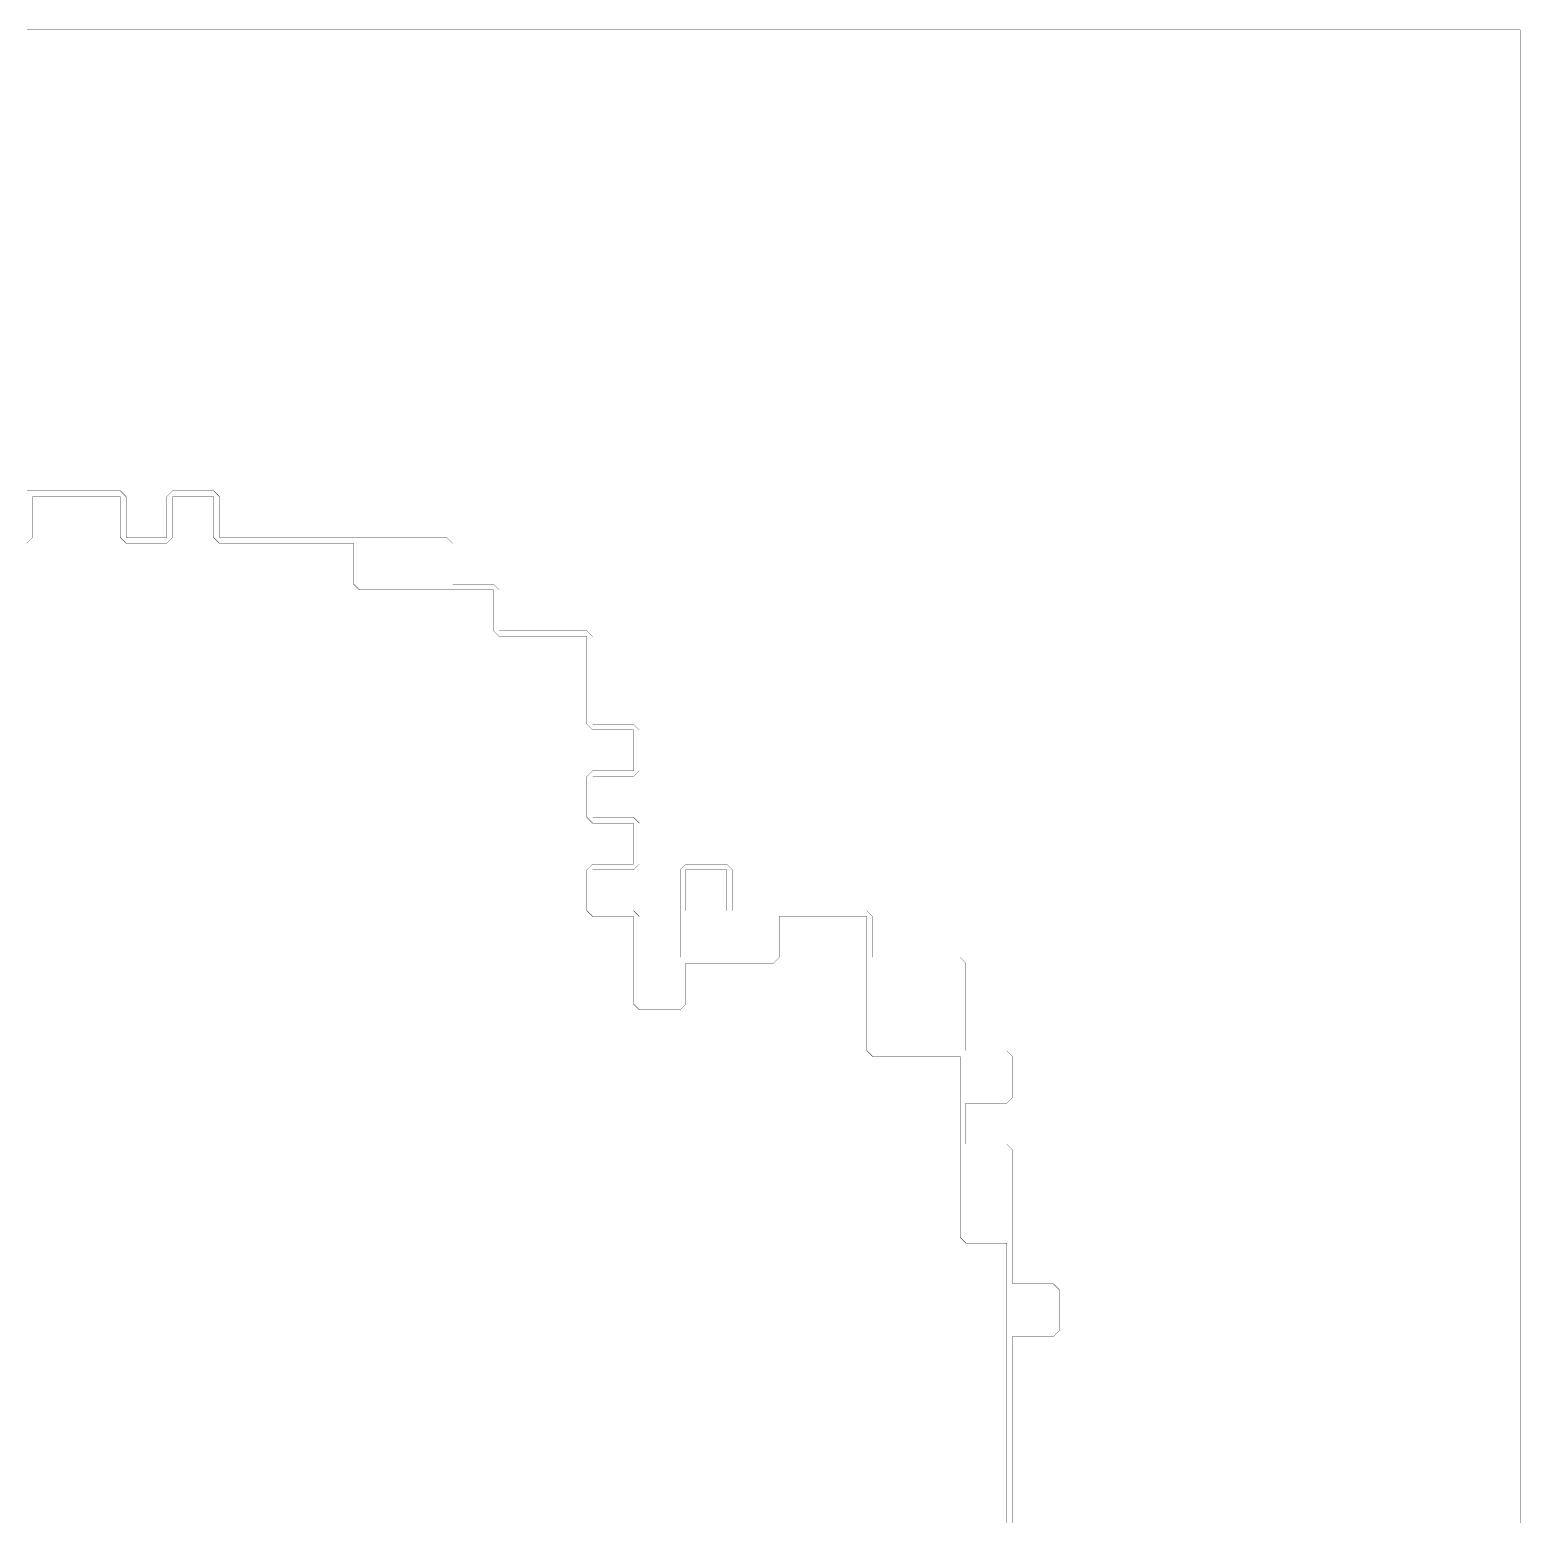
# Model space of a CAD drawing. Header units: metres. Extents: x 0 to 4990, y -4990 to 0.
# Drawn here: x 2495 to 4990, y -2495 to 0 of the extents above; entities that cross this region are included whole.
import ezdxf

# ---------------------------------------------------------------- set-up
doc = ezdxf.new("R2010")
doc.units = ezdxf.units.M
doc.layers.add('conductor', color=1, linetype='Continuous')
doc.layers.add('substrate', color=5, linetype='Continuous')

msp = doc.modelspace()

# ---------------------------------------------------------------- linework, layer by layer
at = {"layer": 'conductor', "const_width": 0.5}
msp.add_lwpolyline([(4130.859375, -2500), (4130.859375, -2490.234375), (4130.859375, -2480.46875), (4130.859375, -2470.703125), (4130.859375, -2460.9375), (4130.859375, -2451.171875), (4130.859375, -2441.40625), (4130.859375, -2431.640625), (4130.859375, -2421.875), (4130.859375, -2412.109375), (4130.859375, -2402.34375), (4130.859375, -2392.578125), (4130.859375, -2382.8125), (4130.859375, -2373.046875), (4130.859375, -2363.28125), (4130.859375, -2353.515625), (4130.859375, -2343.75), (4130.859375, -2333.984375), (4130.859375, -2324.21875), (4130.859375, -2314.453125), (4130.859375, -2304.6875), (4130.859375, -2294.921875), (4130.859375, -2285.15625), (4130.859375, -2275.390625), (4130.859375, -2265.625), (4130.859375, -2255.859375), (4130.859375, -2246.09375), (4130.859375, -2236.328125), (4130.859375, -2226.5625), (4130.859375, -2216.796875), (4130.859375, -2207.03125), (4130.859375, -2197.265625), (4130.859375, -2187.5), (4130.859375, -2177.734375), (4130.859375, -2167.96875), (4130.859375, -2158.203125), (4130.859375, -2148.4375), (4130.859375, -2138.671875), (4130.859375, -2128.90625), (4130.859375, -2119.140625), (4130.859375, -2109.375), (4130.859375, -2099.609375), (4130.859375, -2089.84375), (4130.859375, -2080.078125), (4130.859375, -2070.3125), (4130.859375, -2060.546875), (4130.859375, -2050.78125), (4130.859375, -2041.015625), (4130.859375, -2031.25), (4121.09375, -2031.25), (4111.328125, -2031.25), (4101.5625, -2031.25), (4091.796875, -2031.25), (4082.03125, -2031.25), (4072.265625, -2031.25), (4062.5, -2031.25), (4052.734375, -2021.484375), (4052.734375, -2011.71875), (4052.734375, -2001.953125), (4052.734375, -1992.1875), (4052.734375, -1982.421875), (4052.734375, -1972.65625), (4052.734375, -1962.890625), (4052.734375, -1953.125), (4052.734375, -1943.359375), (4052.734375, -1933.59375), (4052.734375, -1923.828125), (4052.734375, -1914.0625), (4052.734375, -1904.296875), (4052.734375, -1894.53125), (4052.734375, -1884.765625), (4052.734375, -1875), (4052.734375, -1865.234375), (4052.734375, -1855.46875), (4052.734375, -1845.703125), (4052.734375, -1835.9375), (4052.734375, -1826.171875), (4052.734375, -1816.40625), (4052.734375, -1806.640625), (4052.734375, -1796.875), (4052.734375, -1787.109375), (4052.734375, -1777.34375), (4052.734375, -1767.578125), (4052.734375, -1757.8125), (4052.734375, -1748.046875), (4052.734375, -1738.28125), (4052.734375, -1728.515625), (4052.734375, -1718.75), (4042.96875, -1718.75), (4033.203125, -1718.75), (4023.4375, -1718.75), (4013.671875, -1718.75), (4003.90625, -1718.75), (3994.140625, -1718.75), (3984.375, -1718.75), (3974.609375, -1718.75), (3964.84375, -1718.75), (3955.078125, -1718.75), (3945.3125, -1718.75), (3935.546875, -1718.75), (3925.78125, -1718.75), (3916.015625, -1718.75), (3906.25, -1718.75), (3896.484375, -1708.984375), (3896.484375, -1699.21875), (3896.484375, -1689.453125), (3896.484375, -1679.6875), (3896.484375, -1669.921875), (3896.484375, -1660.15625), (3896.484375, -1650.390625), (3896.484375, -1640.625), (3896.484375, -1630.859375), (3896.484375, -1621.09375), (3896.484375, -1611.328125), (3896.484375, -1601.5625), (3896.484375, -1591.796875), (3896.484375, -1582.03125), (3896.484375, -1572.265625), (3896.484375, -1562.5), (3896.484375, -1552.734375), (3896.484375, -1542.96875), (3896.484375, -1533.203125), (3896.484375, -1523.4375), (3896.484375, -1513.671875), (3896.484375, -1503.90625), (3896.484375, -1494.140625), (3896.484375, -1484.375), (3886.71875, -1484.375), (3876.953125, -1484.375), (3867.1875, -1484.375), (3857.421875, -1484.375), (3847.65625, -1484.375), (3837.890625, -1484.375), (3828.125, -1484.375), (3818.359375, -1484.375), (3808.59375, -1484.375), (3798.828125, -1484.375), (3789.0625, -1484.375), (3779.296875, -1484.375), (3769.53125, -1484.375), (3759.765625, -1484.375), (3750, -1484.375), (3750, -1494.140625), (3750, -1503.90625), (3750, -1513.671875), (3750, -1523.4375), (3750, -1533.203125), (3750, -1542.96875), (3750, -1552.734375), (3740.234375, -1562.5), (3730.46875, -1562.5), (3720.703125, -1562.5), (3710.9375, -1562.5), (3701.171875, -1562.5), (3691.40625, -1562.5), (3681.640625, -1562.5), (3671.875, -1562.5), (3662.109375, -1562.5), (3652.34375, -1562.5), (3642.578125, -1562.5), (3632.8125, -1562.5), (3623.046875, -1562.5), (3613.28125, -1562.5), (3603.515625, -1562.5), (3593.75, -1562.5), (3593.75, -1572.265625), (3593.75, -1582.03125), (3593.75, -1591.796875), (3593.75, -1601.5625), (3593.75, -1611.328125), (3593.75, -1621.09375), (3593.75, -1630.859375), (3583.984375, -1640.625), (3574.21875, -1640.625), (3564.453125, -1640.625), (3554.6875, -1640.625), (3544.921875, -1640.625), (3535.15625, -1640.625), (3525.390625, -1640.625), (3515.625, -1640.625), (3505.859375, -1630.859375), (3505.859375, -1621.09375), (3505.859375, -1611.328125), (3505.859375, -1601.5625), (3505.859375, -1591.796875), (3505.859375, -1582.03125), (3505.859375, -1572.265625), (3505.859375, -1562.5), (3505.859375, -1552.734375), (3505.859375, -1542.96875), (3505.859375, -1533.203125), (3505.859375, -1523.4375), (3505.859375, -1513.671875), (3505.859375, -1503.90625), (3505.859375, -1494.140625), (3505.859375, -1484.375), (3496.09375, -1484.375), (3486.328125, -1484.375), (3476.5625, -1484.375), (3466.796875, -1484.375), (3457.03125, -1484.375), (3447.265625, -1484.375), (3437.5, -1484.375), (3427.734375, -1474.609375), (3427.734375, -1464.84375), (3427.734375, -1455.078125), (3427.734375, -1445.3125), (3427.734375, -1435.546875), (3427.734375, -1425.78125), (3427.734375, -1416.015625), (3427.734375, -1406.25), (3437.5, -1396.484375), (3447.265625, -1396.484375), (3457.03125, -1396.484375), (3466.796875, -1396.484375), (3476.5625, -1396.484375), (3486.328125, -1396.484375), (3496.09375, -1396.484375), (3505.859375, -1396.484375), (3505.859375, -1386.71875), (3505.859375, -1376.953125), (3505.859375, -1367.1875), (3505.859375, -1357.421875), (3505.859375, -1347.65625), (3505.859375, -1337.890625), (3505.859375, -1328.125), (3496.09375, -1328.125), (3486.328125, -1328.125), (3476.5625, -1328.125), (3466.796875, -1328.125), (3457.03125, -1328.125), (3447.265625, -1328.125), (3437.5, -1328.125), (3427.734375, -1318.359375), (3427.734375, -1308.59375), (3427.734375, -1298.828125), (3427.734375, -1289.0625), (3427.734375, -1279.296875), (3427.734375, -1269.53125), (3427.734375, -1259.765625), (3427.734375, -1250), (3437.5, -1240.234375), (3447.265625, -1240.234375), (3457.03125, -1240.234375), (3466.796875, -1240.234375), (3476.5625, -1240.234375), (3486.328125, -1240.234375), (3496.09375, -1240.234375), (3505.859375, -1240.234375), (3505.859375, -1230.46875), (3505.859375, -1220.703125), (3505.859375, -1210.9375), (3505.859375, -1201.171875), (3505.859375, -1191.40625), (3505.859375, -1181.640625), (3505.859375, -1171.875), (3496.09375, -1171.875), (3486.328125, -1171.875), (3476.5625, -1171.875), (3466.796875, -1171.875), (3457.03125, -1171.875), (3447.265625, -1171.875), (3437.5, -1171.875), (3427.734375, -1162.109375), (3427.734375, -1152.34375), (3427.734375, -1142.578125), (3427.734375, -1132.8125), (3427.734375, -1123.046875), (3427.734375, -1113.28125), (3427.734375, -1103.515625), (3427.734375, -1093.75), (3427.734375, -1083.984375), (3427.734375, -1074.21875), (3427.734375, -1064.453125), (3427.734375, -1054.6875), (3427.734375, -1044.921875), (3427.734375, -1035.15625), (3427.734375, -1025.390625), (3427.734375, -1015.625), (3417.96875, -1015.625), (3408.203125, -1015.625), (3398.4375, -1015.625), (3388.671875, -1015.625), (3378.90625, -1015.625), (3369.140625, -1015.625), (3359.375, -1015.625), (3349.609375, -1015.625), (3339.84375, -1015.625), (3330.078125, -1015.625), (3320.3125, -1015.625), (3310.546875, -1015.625), (3300.78125, -1015.625), (3291.015625, -1015.625), (3281.25, -1015.625), (3271.484375, -1005.859375), (3271.484375, -996.09375), (3271.484375, -986.328125), (3271.484375, -976.5625), (3271.484375, -966.796875), (3271.484375, -957.03125), (3271.484375, -947.265625), (3271.484375, -937.5), (3261.71875, -937.5), (3251.953125, -937.5), (3242.1875, -937.5), (3232.421875, -937.5), (3222.65625, -937.5), (3212.890625, -937.5), (3203.125, -937.5), (3193.359375, -937.5), (3183.59375, -937.5), (3173.828125, -937.5), (3164.0625, -937.5), (3154.296875, -937.5), (3144.53125, -937.5), (3134.765625, -937.5), (3125, -937.5), (3115.234375, -937.5), (3105.46875, -937.5), (3095.703125, -937.5), (3085.9375, -937.5), (3076.171875, -937.5), (3066.40625, -937.5), (3056.640625, -937.5), (3046.875, -937.5), (3037.109375, -927.734375), (3037.109375, -917.96875), (3037.109375, -908.203125), (3037.109375, -898.4375), (3037.109375, -888.671875), (3037.109375, -878.90625), (3037.109375, -869.140625), (3037.109375, -859.375), (3027.34375, -859.375), (3017.578125, -859.375), (3007.8125, -859.375), (2998.046875, -859.375), (2988.28125, -859.375), (2978.515625, -859.375), (2968.75, -859.375), (2958.984375, -859.375), (2949.21875, -859.375), (2939.453125, -859.375), (2929.6875, -859.375), (2919.921875, -859.375), (2910.15625, -859.375), (2900.390625, -859.375), (2890.625, -859.375), (2880.859375, -859.375), (2871.09375, -859.375), (2861.328125, -859.375), (2851.5625, -859.375), (2841.796875, -859.375), (2832.03125, -859.375), (2822.265625, -859.375), (2812.5, -859.375), (2802.734375, -849.609375), (2802.734375, -839.84375), (2802.734375, -830.078125), (2802.734375, -820.3125), (2802.734375, -810.546875), (2802.734375, -800.78125), (2802.734375, -791.015625), (2802.734375, -781.25), (2792.96875, -781.25), (2783.203125, -781.25), (2773.4375, -781.25), (2763.671875, -781.25), (2753.90625, -781.25), (2744.140625, -781.25), (2734.375, -781.25), (2734.375, -791.015625), (2734.375, -800.78125), (2734.375, -810.546875), (2734.375, -820.3125), (2734.375, -830.078125), (2734.375, -839.84375), (2734.375, -849.609375), (2724.609375, -859.375), (2714.84375, -859.375), (2705.078125, -859.375), (2695.3125, -859.375), (2685.546875, -859.375), (2675.78125, -859.375), (2666.015625, -859.375), (2656.25, -859.375), (2646.484375, -849.609375), (2646.484375, -839.84375), (2646.484375, -830.078125), (2646.484375, -820.3125), (2646.484375, -810.546875), (2646.484375, -800.78125), (2646.484375, -791.015625), (2646.484375, -781.25), (2636.71875, -781.25), (2626.953125, -781.25), (2617.1875, -781.25), (2607.421875, -781.25), (2597.65625, -781.25), (2587.890625, -781.25), (2578.125, -781.25), (2568.359375, -781.25), (2558.59375, -781.25), (2548.828125, -781.25), (2539.0625, -781.25), (2529.296875, -781.25), (2519.53125, -781.25), (2509.765625, -781.25), (2500, -781.25), (2500, -791.015625), (2500, -800.78125), (2500, -810.546875), (2500, -820.3125), (2500, -830.078125), (2500, -839.84375), (2500, -849.609375), (2490.234375, -859.375)], dxfattribs=at)
msp.add_lwpolyline([(3593.75, -1406.25), (3593.75, -1416.015625), (3593.75, -1425.78125), (3593.75, -1435.546875), (3593.75, -1445.3125), (3593.75, -1455.078125), (3593.75, -1464.84375), (3593.75, -1474.609375), (3603.515625, -1474.609375), (3613.28125, -1474.609375), (3623.046875, -1474.609375), (3632.8125, -1474.609375), (3642.578125, -1474.609375), (3652.34375, -1474.609375), (3662.109375, -1474.609375), (3662.109375, -1464.84375), (3662.109375, -1455.078125), (3662.109375, -1445.3125), (3662.109375, -1435.546875), (3662.109375, -1425.78125), (3662.109375, -1416.015625), (3662.109375, -1406.25), (3652.34375, -1406.25), (3642.578125, -1406.25), (3632.8125, -1406.25), (3623.046875, -1406.25), (3613.28125, -1406.25), (3603.515625, -1406.25)], close=True, dxfattribs=at)
at = {"layer": 'substrate', "const_width": 0.5}
for points in [[(4990.234375, -2500), (4990.234375, -2490.234375), (4990.234375, -2480.46875), (4990.234375, -2470.703125), (4990.234375, -2460.9375), (4990.234375, -2451.171875), (4990.234375, -2441.40625), (4990.234375, -2431.640625), (4990.234375, -2421.875), (4990.234375, -2412.109375), (4990.234375, -2402.34375), (4990.234375, -2392.578125), (4990.234375, -2382.8125), (4990.234375, -2373.046875), (4990.234375, -2363.28125), (4990.234375, -2353.515625), (4990.234375, -2343.75), (4990.234375, -2333.984375), (4990.234375, -2324.21875), (4990.234375, -2314.453125), (4990.234375, -2304.6875), (4990.234375, -2294.921875), (4990.234375, -2285.15625), (4990.234375, -2275.390625), (4990.234375, -2265.625), (4990.234375, -2255.859375), (4990.234375, -2246.09375), (4990.234375, -2236.328125), (4990.234375, -2226.5625), (4990.234375, -2216.796875), (4990.234375, -2207.03125), (4990.234375, -2197.265625), (4990.234375, -2187.5), (4990.234375, -2177.734375), (4990.234375, -2167.96875), (4990.234375, -2158.203125), (4990.234375, -2148.4375), (4990.234375, -2138.671875), (4990.234375, -2128.90625), (4990.234375, -2119.140625), (4990.234375, -2109.375), (4990.234375, -2099.609375), (4990.234375, -2089.84375), (4990.234375, -2080.078125), (4990.234375, -2070.3125), (4990.234375, -2060.546875), (4990.234375, -2050.78125), (4990.234375, -2041.015625), (4990.234375, -2031.25), (4990.234375, -2021.484375), (4990.234375, -2011.71875), (4990.234375, -2001.953125), (4990.234375, -1992.1875), (4990.234375, -1982.421875), (4990.234375, -1972.65625), (4990.234375, -1962.890625), (4990.234375, -1953.125), (4990.234375, -1943.359375), (4990.234375, -1933.59375), (4990.234375, -1923.828125), (4990.234375, -1914.0625), (4990.234375, -1904.296875), (4990.234375, -1894.53125), (4990.234375, -1884.765625), (4990.234375, -1875), (4990.234375, -1865.234375), (4990.234375, -1855.46875), (4990.234375, -1845.703125), (4990.234375, -1835.9375), (4990.234375, -1826.171875), (4990.234375, -1816.40625), (4990.234375, -1806.640625), (4990.234375, -1796.875), (4990.234375, -1787.109375), (4990.234375, -1777.34375), (4990.234375, -1767.578125), (4990.234375, -1757.8125), (4990.234375, -1748.046875), (4990.234375, -1738.28125), (4990.234375, -1728.515625), (4990.234375, -1718.75), (4990.234375, -1708.984375), (4990.234375, -1699.21875), (4990.234375, -1689.453125), (4990.234375, -1679.6875), (4990.234375, -1669.921875), (4990.234375, -1660.15625), (4990.234375, -1650.390625), (4990.234375, -1640.625), (4990.234375, -1630.859375), (4990.234375, -1621.09375), (4990.234375, -1611.328125), (4990.234375, -1601.5625), (4990.234375, -1591.796875), (4990.234375, -1582.03125), (4990.234375, -1572.265625), (4990.234375, -1562.5), (4990.234375, -1552.734375), (4990.234375, -1542.96875), (4990.234375, -1533.203125), (4990.234375, -1523.4375), (4990.234375, -1513.671875), (4990.234375, -1503.90625), (4990.234375, -1494.140625), (4990.234375, -1484.375), (4990.234375, -1474.609375), (4990.234375, -1464.84375), (4990.234375, -1455.078125), (4990.234375, -1445.3125), (4990.234375, -1435.546875), (4990.234375, -1425.78125), (4990.234375, -1416.015625), (4990.234375, -1406.25), (4990.234375, -1396.484375), (4990.234375, -1386.71875), (4990.234375, -1376.953125), (4990.234375, -1367.1875), (4990.234375, -1357.421875), (4990.234375, -1347.65625), (4990.234375, -1337.890625), (4990.234375, -1328.125), (4990.234375, -1318.359375), (4990.234375, -1308.59375), (4990.234375, -1298.828125), (4990.234375, -1289.0625), (4990.234375, -1279.296875), (4990.234375, -1269.53125), (4990.234375, -1259.765625), (4990.234375, -1250), (4990.234375, -1240.234375), (4990.234375, -1230.46875), (4990.234375, -1220.703125), (4990.234375, -1210.9375), (4990.234375, -1201.171875), (4990.234375, -1191.40625), (4990.234375, -1181.640625), (4990.234375, -1171.875), (4990.234375, -1162.109375), (4990.234375, -1152.34375), (4990.234375, -1142.578125), (4990.234375, -1132.8125), (4990.234375, -1123.046875), (4990.234375, -1113.28125), (4990.234375, -1103.515625), (4990.234375, -1093.75), (4990.234375, -1083.984375), (4990.234375, -1074.21875), (4990.234375, -1064.453125), (4990.234375, -1054.6875), (4990.234375, -1044.921875), (4990.234375, -1035.15625), (4990.234375, -1025.390625), (4990.234375, -1015.625), (4990.234375, -1005.859375), (4990.234375, -996.09375), (4990.234375, -986.328125), (4990.234375, -976.5625), (4990.234375, -966.796875), (4990.234375, -957.03125), (4990.234375, -947.265625), (4990.234375, -937.5), (4990.234375, -927.734375), (4990.234375, -917.96875), (4990.234375, -908.203125), (4990.234375, -898.4375), (4990.234375, -888.671875), (4990.234375, -878.90625), (4990.234375, -869.140625), (4990.234375, -859.375), (4990.234375, -849.609375), (4990.234375, -839.84375), (4990.234375, -830.078125), (4990.234375, -820.3125), (4990.234375, -810.546875), (4990.234375, -800.78125), (4990.234375, -791.015625), (4990.234375, -781.25), (4990.234375, -771.484375), (4990.234375, -761.71875), (4990.234375, -751.953125), (4990.234375, -742.1875), (4990.234375, -732.421875), (4990.234375, -722.65625), (4990.234375, -712.890625), (4990.234375, -703.125), (4990.234375, -693.359375), (4990.234375, -683.59375), (4990.234375, -673.828125), (4990.234375, -664.0625), (4990.234375, -654.296875), (4990.234375, -644.53125), (4990.234375, -634.765625), (4990.234375, -625), (4990.234375, -615.234375), (4990.234375, -605.46875), (4990.234375, -595.703125), (4990.234375, -585.9375), (4990.234375, -576.171875), (4990.234375, -566.40625), (4990.234375, -556.640625), (4990.234375, -546.875), (4990.234375, -537.109375), (4990.234375, -527.34375), (4990.234375, -517.578125), (4990.234375, -507.8125), (4990.234375, -498.046875), (4990.234375, -488.28125), (4990.234375, -478.515625), (4990.234375, -468.75), (4990.234375, -458.984375), (4990.234375, -449.21875), (4990.234375, -439.453125), (4990.234375, -429.6875), (4990.234375, -419.921875), (4990.234375, -410.15625), (4990.234375, -400.390625), (4990.234375, -390.625), (4990.234375, -380.859375), (4990.234375, -371.09375), (4990.234375, -361.328125), (4990.234375, -351.5625), (4990.234375, -341.796875), (4990.234375, -332.03125), (4990.234375, -322.265625), (4990.234375, -312.5), (4990.234375, -302.734375), (4990.234375, -292.96875), (4990.234375, -283.203125), (4990.234375, -273.4375), (4990.234375, -263.671875), (4990.234375, -253.90625), (4990.234375, -244.140625), (4990.234375, -234.375), (4990.234375, -224.609375), (4990.234375, -214.84375), (4990.234375, -205.078125), (4990.234375, -195.3125), (4990.234375, -185.546875), (4990.234375, -175.78125), (4990.234375, -166.015625), (4990.234375, -156.25), (4990.234375, -146.484375), (4990.234375, -136.71875), (4990.234375, -126.953125), (4990.234375, -117.1875), (4990.234375, -107.421875), (4990.234375, -97.65625), (4990.234375, -87.890625), (4990.234375, -78.125), (4990.234375, -68.359375), (4990.234375, -58.59375), (4990.234375, -48.828125), (4990.234375, -39.0625), (4990.234375, -29.296875), (4990.234375, -19.53125), (4990.234375, -9.765625), (4990.234375, 0), (4980.46875, 0), (4970.703125, 0), (4960.9375, 0), (4951.171875, 0), (4941.40625, 0), (4931.640625, 0), (4921.875, 0), (4912.109375, 0), (4902.34375, 0), (4892.578125, 0), (4882.8125, 0), (4873.046875, 0), (4863.28125, 0), (4853.515625, 0), (4843.75, 0), (4833.984375, 0), (4824.21875, 0), (4814.453125, 0), (4804.6875, 0), (4794.921875, 0), (4785.15625, 0), (4775.390625, 0), (4765.625, 0), (4755.859375, 0), (4746.09375, 0), (4736.328125, 0), (4726.5625, 0), (4716.796875, 0), (4707.03125, 0), (4697.265625, 0), (4687.5, 0), (4677.734375, 0), (4667.96875, 0), (4658.203125, 0), (4648.4375, 0), (4638.671875, 0), (4628.90625, 0), (4619.140625, 0), (4609.375, 0), (4599.609375, 0), (4589.84375, 0), (4580.078125, 0), (4570.3125, 0), (4560.546875, 0), (4550.78125, 0), (4541.015625, 0), (4531.25, 0), (4521.484375, 0), (4511.71875, 0), (4501.953125, 0), (4492.1875, 0), (4482.421875, 0), (4472.65625, 0), (4462.890625, 0), (4453.125, 0), (4443.359375, 0), (4433.59375, 0), (4423.828125, 0), (4414.0625, 0), (4404.296875, 0), (4394.53125, 0), (4384.765625, 0), (4375, 0), (4365.234375, 0), (4355.46875, 0), (4345.703125, 0), (4335.9375, 0), (4326.171875, 0), (4316.40625, 0), (4306.640625, 0), (4296.875, 0), (4287.109375, 0), (4277.34375, 0), (4267.578125, 0), (4257.8125, 0), (4248.046875, 0), (4238.28125, 0), (4228.515625, 0), (4218.75, 0), (4208.984375, 0), (4199.21875, 0), (4189.453125, 0), (4179.6875, 0), (4169.921875, 0), (4160.15625, 0), (4150.390625, 0), (4140.625, 0), (4130.859375, 0), (4121.09375, 0), (4111.328125, 0), (4101.5625, 0), (4091.796875, 0), (4082.03125, 0), (4072.265625, 0), (4062.5, 0), (4052.734375, 0), (4042.96875, 0), (4033.203125, 0), (4023.4375, 0), (4013.671875, 0), (4003.90625, 0), (3994.140625, 0), (3984.375, 0), (3974.609375, 0), (3964.84375, 0), (3955.078125, 0), (3945.3125, 0), (3935.546875, 0), (3925.78125, 0), (3916.015625, 0), (3906.25, 0), (3896.484375, 0), (3886.71875, 0), (3876.953125, 0), (3867.1875, 0), (3857.421875, 0), (3847.65625, 0), (3837.890625, 0), (3828.125, 0), (3818.359375, 0), (3808.59375, 0), (3798.828125, 0), (3789.0625, 0), (3779.296875, 0), (3769.53125, 0), (3759.765625, 0), (3750, 0), (3740.234375, 0), (3730.46875, 0), (3720.703125, 0), (3710.9375, 0), (3701.171875, 0), (3691.40625, 0), (3681.640625, 0), (3671.875, 0), (3662.109375, 0), (3652.34375, 0), (3642.578125, 0), (3632.8125, 0), (3623.046875, 0), (3613.28125, 0), (3603.515625, 0), (3593.75, 0), (3583.984375, 0), (3574.21875, 0), (3564.453125, 0), (3554.6875, 0), (3544.921875, 0), (3535.15625, 0), (3525.390625, 0), (3515.625, 0), (3505.859375, 0), (3496.09375, 0), (3486.328125, 0), (3476.5625, 0), (3466.796875, 0), (3457.03125, 0), (3447.265625, 0), (3437.5, 0), (3427.734375, 0), (3417.96875, 0), (3408.203125, 0), (3398.4375, 0), (3388.671875, 0), (3378.90625, 0), (3369.140625, 0), (3359.375, 0), (3349.609375, 0), (3339.84375, 0), (3330.078125, 0), (3320.3125, 0), (3310.546875, 0), (3300.78125, 0), (3291.015625, 0), (3281.25, 0), (3271.484375, 0), (3261.71875, 0), (3251.953125, 0), (3242.1875, 0), (3232.421875, 0), (3222.65625, 0), (3212.890625, 0), (3203.125, 0), (3193.359375, 0), (3183.59375, 0), (3173.828125, 0), (3164.0625, 0), (3154.296875, 0), (3144.53125, 0), (3134.765625, 0), (3125, 0), (3115.234375, 0), (3105.46875, 0), (3095.703125, 0), (3085.9375, 0), (3076.171875, 0), (3066.40625, 0), (3056.640625, 0), (3046.875, 0), (3037.109375, 0), (3027.34375, 0), (3017.578125, 0), (3007.8125, 0), (2998.046875, 0), (2988.28125, 0), (2978.515625, 0), (2968.75, 0), (2958.984375, 0), (2949.21875, 0), (2939.453125, 0), (2929.6875, 0), (2919.921875, 0), (2910.15625, 0), (2900.390625, 0), (2890.625, 0), (2880.859375, 0), (2871.09375, 0), (2861.328125, 0), (2851.5625, 0), (2841.796875, 0), (2832.03125, 0), (2822.265625, 0), (2812.5, 0), (2802.734375, 0), (2792.96875, 0), (2783.203125, 0), (2773.4375, 0), (2763.671875, 0), (2753.90625, 0), (2744.140625, 0), (2734.375, 0), (2724.609375, 0), (2714.84375, 0), (2705.078125, 0), (2695.3125, 0), (2685.546875, 0), (2675.78125, 0), (2666.015625, 0), (2656.25, 0), (2646.484375, 0), (2636.71875, 0), (2626.953125, 0), (2617.1875, 0), (2607.421875, 0), (2597.65625, 0), (2587.890625, 0), (2578.125, 0), (2568.359375, 0), (2558.59375, 0), (2548.828125, 0), (2539.0625, 0), (2529.296875, 0), (2519.53125, 0), (2509.765625, 0), (2500, 0), (2490.234375, 0)], [(2490.234375, -771.484375), (2500, -771.484375), (2509.765625, -771.484375), (2519.53125, -771.484375), (2529.296875, -771.484375), (2539.0625, -771.484375), (2548.828125, -771.484375), (2558.59375, -771.484375), (2568.359375, -771.484375), (2578.125, -771.484375), (2587.890625, -771.484375), (2597.65625, -771.484375), (2607.421875, -771.484375), (2617.1875, -771.484375), (2626.953125, -771.484375), (2636.71875, -771.484375), (2646.484375, -771.484375), (2656.25, -781.25), (2656.25, -791.015625), (2656.25, -800.78125), (2656.25, -810.546875), (2656.25, -820.3125), (2656.25, -830.078125), (2656.25, -839.84375), (2656.25, -849.609375), (2666.015625, -849.609375), (2675.78125, -849.609375), (2685.546875, -849.609375), (2695.3125, -849.609375), (2705.078125, -849.609375), (2714.84375, -849.609375), (2724.609375, -849.609375), (2724.609375, -839.84375), (2724.609375, -830.078125), (2724.609375, -820.3125), (2724.609375, -810.546875), (2724.609375, -800.78125), (2724.609375, -791.015625), (2724.609375, -781.25), (2734.375, -771.484375), (2744.140625, -771.484375), (2753.90625, -771.484375), (2763.671875, -771.484375), (2773.4375, -771.484375), (2783.203125, -771.484375), (2792.96875, -771.484375), (2802.734375, -771.484375), (2812.5, -781.25), (2812.5, -791.015625), (2812.5, -800.78125), (2812.5, -810.546875), (2812.5, -820.3125), (2812.5, -830.078125), (2812.5, -839.84375), (2812.5, -849.609375), (2822.265625, -849.609375), (2832.03125, -849.609375), (2841.796875, -849.609375), (2851.5625, -849.609375), (2861.328125, -849.609375), (2871.09375, -849.609375), (2880.859375, -849.609375), (2890.625, -849.609375), (2900.390625, -849.609375), (2910.15625, -849.609375), (2919.921875, -849.609375), (2929.6875, -849.609375), (2939.453125, -849.609375), (2949.21875, -849.609375), (2958.984375, -849.609375), (2968.75, -849.609375), (2978.515625, -849.609375), (2988.28125, -849.609375), (2998.046875, -849.609375), (3007.8125, -849.609375), (3017.578125, -849.609375), (3027.34375, -849.609375), (3037.109375, -849.609375), (3046.875, -849.609375), (3056.640625, -849.609375), (3066.40625, -849.609375), (3076.171875, -849.609375), (3085.9375, -849.609375), (3095.703125, -849.609375), (3105.46875, -849.609375), (3115.234375, -849.609375), (3125, -849.609375), (3134.765625, -849.609375), (3144.53125, -849.609375), (3154.296875, -849.609375), (3164.0625, -849.609375), (3173.828125, -849.609375), (3183.59375, -849.609375), (3193.359375, -849.609375), (3203.125, -859.375), (3203.125, -869.140625), (3203.125, -878.90625), (3203.125, -888.671875), (3203.125, -898.4375), (3203.125, -908.203125), (3203.125, -917.96875), (3203.125, -927.734375), (3212.890625, -927.734375), (3222.65625, -927.734375), (3232.421875, -927.734375), (3242.1875, -927.734375), (3251.953125, -927.734375), (3261.71875, -927.734375), (3271.484375, -927.734375), (3281.25, -937.5), (3281.25, -947.265625), (3281.25, -957.03125), (3281.25, -966.796875), (3281.25, -976.5625), (3281.25, -986.328125), (3281.25, -996.09375), (3281.25, -1005.859375), (3291.015625, -1005.859375), (3300.78125, -1005.859375), (3310.546875, -1005.859375), (3320.3125, -1005.859375), (3330.078125, -1005.859375), (3339.84375, -1005.859375), (3349.609375, -1005.859375), (3359.375, -1005.859375), (3369.140625, -1005.859375), (3378.90625, -1005.859375), (3388.671875, -1005.859375), (3398.4375, -1005.859375), (3408.203125, -1005.859375), (3417.96875, -1005.859375), (3427.734375, -1005.859375), (3437.5, -1015.625), (3437.5, -1025.390625), (3437.5, -1035.15625), (3437.5, -1044.921875), (3437.5, -1054.6875), (3437.5, -1064.453125), (3437.5, -1074.21875), (3437.5, -1083.984375), (3437.5, -1093.75), (3437.5, -1103.515625), (3437.5, -1113.28125), (3437.5, -1123.046875), (3437.5, -1132.8125), (3437.5, -1142.578125), (3437.5, -1152.34375), (3437.5, -1162.109375), (3447.265625, -1162.109375), (3457.03125, -1162.109375), (3466.796875, -1162.109375), (3476.5625, -1162.109375), (3486.328125, -1162.109375), (3496.09375, -1162.109375), (3505.859375, -1162.109375), (3515.625, -1171.875), (3515.625, -1181.640625), (3515.625, -1191.40625), (3515.625, -1201.171875), (3515.625, -1210.9375), (3515.625, -1220.703125), (3515.625, -1230.46875), (3515.625, -1240.234375), (3505.859375, -1250), (3496.09375, -1250), (3486.328125, -1250), (3476.5625, -1250), (3466.796875, -1250), (3457.03125, -1250), (3447.265625, -1250), (3437.5, -1250), (3437.5, -1259.765625), (3437.5, -1269.53125), (3437.5, -1279.296875), (3437.5, -1289.0625), (3437.5, -1298.828125), (3437.5, -1308.59375), (3437.5, -1318.359375), (3447.265625, -1318.359375), (3457.03125, -1318.359375), (3466.796875, -1318.359375), (3476.5625, -1318.359375), (3486.328125, -1318.359375), (3496.09375, -1318.359375), (3505.859375, -1318.359375), (3515.625, -1328.125), (3515.625, -1337.890625), (3515.625, -1347.65625), (3515.625, -1357.421875), (3515.625, -1367.1875), (3515.625, -1376.953125), (3515.625, -1386.71875), (3515.625, -1396.484375), (3505.859375, -1406.25), (3496.09375, -1406.25), (3486.328125, -1406.25), (3476.5625, -1406.25), (3466.796875, -1406.25), (3457.03125, -1406.25), (3447.265625, -1406.25), (3437.5, -1406.25), (3437.5, -1416.015625), (3437.5, -1425.78125), (3437.5, -1435.546875), (3437.5, -1445.3125), (3437.5, -1455.078125), (3437.5, -1464.84375), (3437.5, -1474.609375), (3447.265625, -1474.609375), (3457.03125, -1474.609375), (3466.796875, -1474.609375), (3476.5625, -1474.609375), (3486.328125, -1474.609375), (3496.09375, -1474.609375), (3505.859375, -1474.609375), (3515.625, -1484.375), (3515.625, -1494.140625), (3515.625, -1503.90625), (3515.625, -1513.671875), (3515.625, -1523.4375), (3515.625, -1533.203125), (3515.625, -1542.96875), (3515.625, -1552.734375), (3525.390625, -1552.734375), (3535.15625, -1552.734375), (3544.921875, -1552.734375), (3554.6875, -1552.734375), (3564.453125, -1552.734375), (3574.21875, -1552.734375), (3583.984375, -1552.734375), (3583.984375, -1542.96875), (3583.984375, -1533.203125), (3583.984375, -1523.4375), (3583.984375, -1513.671875), (3583.984375, -1503.90625), (3583.984375, -1494.140625), (3583.984375, -1484.375), (3583.984375, -1474.609375), (3583.984375, -1464.84375), (3583.984375, -1455.078125), (3583.984375, -1445.3125), (3583.984375, -1435.546875), (3583.984375, -1425.78125), (3583.984375, -1416.015625), (3583.984375, -1406.25), (3593.75, -1396.484375), (3603.515625, -1396.484375), (3613.28125, -1396.484375), (3623.046875, -1396.484375), (3632.8125, -1396.484375), (3642.578125, -1396.484375), (3652.34375, -1396.484375), (3662.109375, -1396.484375), (3671.875, -1406.25), (3671.875, -1416.015625), (3671.875, -1425.78125), (3671.875, -1435.546875), (3671.875, -1445.3125), (3671.875, -1455.078125), (3671.875, -1464.84375), (3671.875, -1474.609375), (3681.640625, -1474.609375), (3691.40625, -1474.609375), (3701.171875, -1474.609375), (3710.9375, -1474.609375), (3720.703125, -1474.609375), (3730.46875, -1474.609375), (3740.234375, -1474.609375), (3750, -1474.609375), (3759.765625, -1474.609375), (3769.53125, -1474.609375), (3779.296875, -1474.609375), (3789.0625, -1474.609375), (3798.828125, -1474.609375), (3808.59375, -1474.609375), (3818.359375, -1474.609375), (3828.125, -1474.609375), (3837.890625, -1474.609375), (3847.65625, -1474.609375), (3857.421875, -1474.609375), (3867.1875, -1474.609375), (3876.953125, -1474.609375), (3886.71875, -1474.609375), (3896.484375, -1474.609375), (3906.25, -1484.375), (3906.25, -1494.140625), (3906.25, -1503.90625), (3906.25, -1513.671875), (3906.25, -1523.4375), (3906.25, -1533.203125), (3906.25, -1542.96875), (3906.25, -1552.734375), (3916.015625, -1552.734375), (3925.78125, -1552.734375), (3935.546875, -1552.734375), (3945.3125, -1552.734375), (3955.078125, -1552.734375), (3964.84375, -1552.734375), (3974.609375, -1552.734375), (3984.375, -1552.734375), (3994.140625, -1552.734375), (4003.90625, -1552.734375), (4013.671875, -1552.734375), (4023.4375, -1552.734375), (4033.203125, -1552.734375), (4042.96875, -1552.734375), (4052.734375, -1552.734375), (4062.5, -1562.5), (4062.5, -1572.265625), (4062.5, -1582.03125), (4062.5, -1591.796875), (4062.5, -1601.5625), (4062.5, -1611.328125), (4062.5, -1621.09375), (4062.5, -1630.859375), (4062.5, -1640.625), (4062.5, -1650.390625), (4062.5, -1660.15625), (4062.5, -1669.921875), (4062.5, -1679.6875), (4062.5, -1689.453125), (4062.5, -1699.21875), (4062.5, -1708.984375), (4072.265625, -1708.984375), (4082.03125, -1708.984375), (4091.796875, -1708.984375), (4101.5625, -1708.984375), (4111.328125, -1708.984375), (4121.09375, -1708.984375), (4130.859375, -1708.984375), (4140.625, -1718.75), (4140.625, -1728.515625), (4140.625, -1738.28125), (4140.625, -1748.046875), (4140.625, -1757.8125), (4140.625, -1767.578125), (4140.625, -1777.34375), (4140.625, -1787.109375), (4130.859375, -1796.875), (4121.09375, -1796.875), (4111.328125, -1796.875), (4101.5625, -1796.875), (4091.796875, -1796.875), (4082.03125, -1796.875), (4072.265625, -1796.875), (4062.5, -1796.875), (4062.5, -1806.640625), (4062.5, -1816.40625), (4062.5, -1826.171875), (4062.5, -1835.9375), (4062.5, -1845.703125), (4062.5, -1855.46875), (4062.5, -1865.234375), (4072.265625, -1865.234375), (4082.03125, -1865.234375), (4091.796875, -1865.234375), (4101.5625, -1865.234375), (4111.328125, -1865.234375), (4121.09375, -1865.234375), (4130.859375, -1865.234375), (4140.625, -1875), (4140.625, -1884.765625), (4140.625, -1894.53125), (4140.625, -1904.296875), (4140.625, -1914.0625), (4140.625, -1923.828125), (4140.625, -1933.59375), (4140.625, -1943.359375), (4140.625, -1953.125), (4140.625, -1962.890625), (4140.625, -1972.65625), (4140.625, -1982.421875), (4140.625, -1992.1875), (4140.625, -2001.953125), (4140.625, -2011.71875), (4140.625, -2021.484375), (4140.625, -2031.25), (4140.625, -2041.015625), (4140.625, -2050.78125), (4140.625, -2060.546875), (4140.625, -2070.3125), (4140.625, -2080.078125), (4140.625, -2089.84375), (4140.625, -2099.609375), (4150.390625, -2099.609375), (4160.15625, -2099.609375), (4169.921875, -2099.609375), (4179.6875, -2099.609375), (4189.453125, -2099.609375), (4199.21875, -2099.609375), (4208.984375, -2099.609375), (4218.75, -2109.375), (4218.75, -2119.140625), (4218.75, -2128.90625), (4218.75, -2138.671875), (4218.75, -2148.4375), (4218.75, -2158.203125), (4218.75, -2167.96875), (4218.75, -2177.734375), (4208.984375, -2187.5), (4199.21875, -2187.5), (4189.453125, -2187.5), (4179.6875, -2187.5), (4169.921875, -2187.5), (4160.15625, -2187.5), (4150.390625, -2187.5), (4140.625, -2187.5), (4140.625, -2197.265625), (4140.625, -2207.03125), (4140.625, -2216.796875), (4140.625, -2226.5625), (4140.625, -2236.328125), (4140.625, -2246.09375), (4140.625, -2255.859375), (4140.625, -2265.625), (4140.625, -2275.390625), (4140.625, -2285.15625), (4140.625, -2294.921875), (4140.625, -2304.6875), (4140.625, -2314.453125), (4140.625, -2324.21875), (4140.625, -2333.984375), (4140.625, -2343.75), (4140.625, -2353.515625), (4140.625, -2363.28125), (4140.625, -2373.046875), (4140.625, -2382.8125), (4140.625, -2392.578125), (4140.625, -2402.34375), (4140.625, -2412.109375), (4140.625, -2421.875), (4140.625, -2431.640625), (4140.625, -2441.40625), (4140.625, -2451.171875), (4140.625, -2460.9375), (4140.625, -2470.703125), (4140.625, -2480.46875), (4140.625, -2490.234375), (4140.625, -2500)]]:
    msp.add_lwpolyline(points, dxfattribs=at)

doc.saveas('drawing.dxf')
